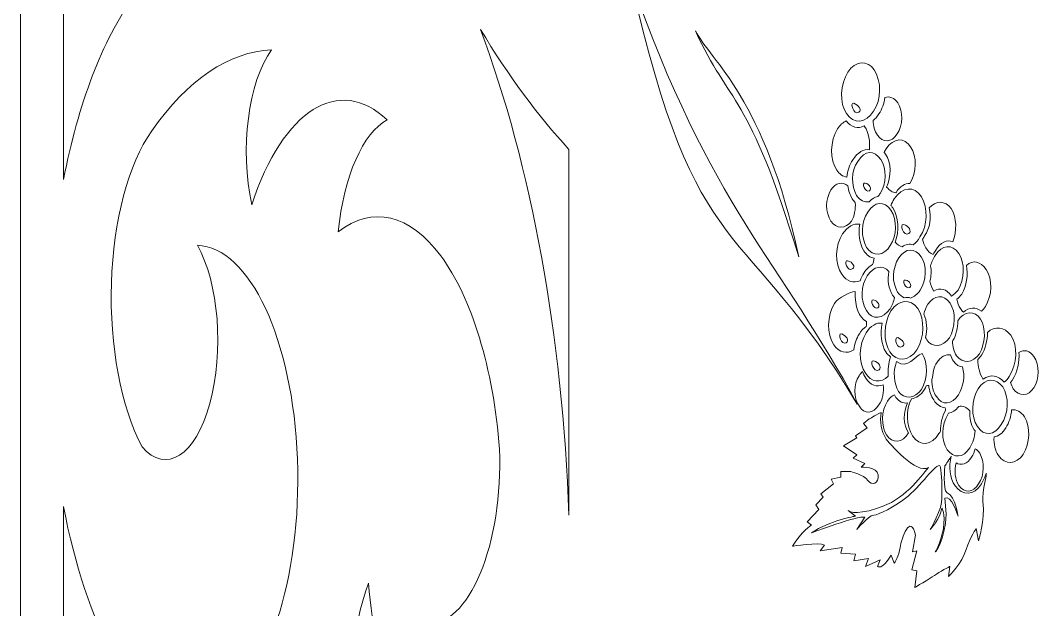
# Model space of a CAD drawing. Header units: millimetres. Extents: x -98 to 307, y -584 to 79.
# Drawn here: x -96.4 to -54.52, y -160.51 to -136.31 of the extents above; entities that cross this region are included whole.
import ezdxf

# ---------------------------------------------------------------- set-up
doc = ezdxf.new("R2010")
doc.units = ezdxf.units.MM
doc.header["$MEASUREMENT"] = 0
doc.layers.add('layer 1', color=7, linetype='Continuous')

msp = doc.modelspace()

# ---------------------------------------------------------------- linework, layer by layer
at = {"layer": 'layer 1', "lineweight": 9}
msp.add_open_spline([(-96.3996, -241.3392), (-96.3996, -241.3392), (-96.3996, 73.7073), (-96.3996, 73.7073)], degree=3, dxfattribs=at)
for points, knots in [([(-94.6285, -142.8492), (-94.6285, -142.8492), (-94.6285, -114.918), (-94.6285, -114.918), (-94.6285, -114.918), (-94.3393, -117.8948), (-93.595, -120.5386), (-92.5294, -122.3746), (-92.5294, -122.3746), (-90.8986, -125.5943), (-89.2106, -128.6594), (-87.4696, -131.5624), (-87.4696, -131.5624), (-88.9853, -132.2345), (-90.4366, -133.5165), (-91.7561, -135.3486), (-91.7561, -135.3486), (-93.0261, -137.1205), (-94.0285, -139.7378), (-94.6285, -142.8492)], [0, 0, 0, 0, 0.1666667, 0.1666667, 0.1666667, 0.1666667, 0.3333333, 0.3333333, 0.3333333, 0.3333333, 0.5, 0.5, 0.5, 0.5, 0.6666667, 0.6666667, 0.6666667, 0.6666667, 1, 1, 1, 1]), ([(-73.8589, -156.6381), (-74.1237, -149.2771), (-75.3966, -142.2936), (-77.4969, -136.6791), (-77.4969, -136.6791), (-76.3529, -138.5733), (-75.135, -140.2233), (-73.8589, -141.6084), (-73.8589, -141.6084), (-73.8589, -141.6084), (-73.8589, -156.6381), (-73.8589, -156.6381)], [0, 0, 0, 0, 0.25, 0.25, 0.25, 0.25, 0.5, 0.5, 0.5, 0.5, 1, 1, 1, 1]), ([(-78.8635, -166.4963), (-80.4956, -165.9771), (-81.7994, -163.1305), (-82.1004, -159.4287), (-82.1004, -159.4287), (-82.7756, -161.2847), (-83.0101, -163.7786), (-82.7281, -166.1043), (-82.7281, -166.1043), (-82.446, -168.4301), (-81.6833, -170.2928), (-80.6863, -171.0902), (-80.6863, -171.0902), (-80.8686, -172.701), (-81.3507, -174.0483), (-82.0054, -174.7768), (-82.0054, -174.7768), (-82.66, -175.5053), (-83.4215, -175.5417), (-84.089, -174.8764), (-84.089, -174.8764), (-85.0144, -170.4755), (-86.532, -166.8667), (-88.4197, -164.5779), (-88.4197, -164.5779), (-86.3036, -163.6608), (-84.8336, -159.2367), (-85.0157, -154.3333), (-85.0157, -154.3333), (-85.1979, -149.43), (-86.9733, -145.6352), (-89.1267, -145.5461), (-89.1267, -145.5461), (-88.2473, -147.0887), (-88.0259, -149.9068), (-88.6156, -152.0519), (-88.6156, -152.0519), (-89.2053, -154.1971), (-90.4125, -154.9652), (-91.4025, -153.8252), (-91.4025, -153.8252), (-92.2702, -152.1777), (-92.7379, -149.6768), (-92.659, -147.1054), (-92.659, -147.1054), (-92.5802, -144.534), (-91.9645, -142.2063), (-91.0049, -140.8512), (-91.0049, -140.8512), (-89.5244, -138.7436), (-87.8216, -137.5921), (-86.0776, -137.5194), (-86.0776, -137.5194), (-87.0338, -138.8291), (-87.3896, -141.5971), (-86.8951, -143.8802), (-86.8951, -143.8802), (-85.5995, -139.9687), (-83.3141, -138.5389), (-81.3271, -140.3968), (-81.3271, -140.3968), (-82.3271, -140.9219), (-83.1079, -142.706), (-83.3377, -144.9907), (-83.3377, -144.9907), (-81.9376, -143.9021), (-80.3992, -144.2637), (-79.1254, -145.9808), (-79.1254, -145.9808), (-77.8516, -147.698), (-76.9692, -150.5996), (-76.7091, -153.9261), (-76.7091, -153.9261), (-76.647, -155.8055), (-76.9358, -157.657), (-77.5042, -159.023), (-77.5042, -159.023), (-78.0726, -160.389), (-78.8674, -161.1415), (-79.692, -161.0947), (-79.692, -161.0947), (-79.6351, -163.0335), (-79.3487, -164.9005), (-78.8634, -166.4962)], [0, 0, 0, 0, 0.0454545, 0.0454545, 0.0454545, 0.0454545, 0.0909091, 0.0909091, 0.0909091, 0.0909091, 0.1363636, 0.1363636, 0.1363636, 0.1363636, 0.1818182, 0.1818182, 0.1818182, 0.1818182, 0.2272727, 0.2272727, 0.2272727, 0.2272727, 0.2727273, 0.2727273, 0.2727273, 0.2727273, 0.3181818, 0.3181818, 0.3181818, 0.3181818, 0.3636364, 0.3636364, 0.3636364, 0.3636364, 0.4090909, 0.4090909, 0.4090909, 0.4090909, 0.4545455, 0.4545455, 0.4545455, 0.4545455, 0.5, 0.5, 0.5, 0.5, 0.5454545, 0.5454545, 0.5454545, 0.5454545, 0.5909091, 0.5909091, 0.5909091, 0.5909091, 0.6363636, 0.6363636, 0.6363636, 0.6363636, 0.6818182, 0.6818182, 0.6818182, 0.6818182, 0.7272727, 0.7272727, 0.7272727, 0.7272727, 0.7727273, 0.7727273, 0.7727273, 0.7727273, 0.8181818, 0.8181818, 0.8181818, 0.8181818, 0.8636364, 0.8636364, 0.8636364, 0.8636364, 0.9090909, 0.9090909, 0.9090909, 0.9090909, 1, 1, 1, 1]), ([(-91.8003, -167.7079), (-91.8055, -169.231), (-92.1989, -170.6075), (-92.8071, -171.2312), (-92.8071, -171.2312), (-93.4154, -171.855), (-94.1269, -171.6114), (-94.6285, -170.6079), (-94.6285, -170.6079), (-94.6285, -170.6079), (-94.6285, -156.2822), (-94.6285, -156.2822), (-94.6285, -156.2822), (-94.1658, -158.6814), (-93.4617, -160.7973), (-92.5736, -162.4577), (-92.5736, -162.4577), (-91.9742, -163.8402), (-91.6887, -165.7787), (-91.8003, -167.7078)], [0, 0, 0, 0, 0.1666667, 0.1666667, 0.1666667, 0.1666667, 0.3333333, 0.3333333, 0.3333333, 0.3333333, 0.5, 0.5, 0.5, 0.5, 0.6666667, 0.6666667, 0.6666667, 0.6666667, 1, 1, 1, 1])]:
    msp.add_open_spline(points, degree=3, knots=knots, dxfattribs=at)
at = {"layer": 'layer 1', "color": 250, "lineweight": 9}
for points, knots in [([(-71.3137, -134.6273), (-68.0858, -143.9272), (-65.118, -146.2577), (-62.0205, -152.0727), (-62.0205, -152.0727), (-66.6541, -144.253), (-68.6423, -146.6353), (-71.3137, -134.6273)], [0, 0, 0, 0, 0.3333333, 0.3333333, 0.3333333, 0.3333333, 1, 1, 1, 1]), ([(-64.4194, -146.0198), (-66.4952, -139.1922), (-67.2473, -139.8355), (-68.6614, -136.7432), (-68.6614, -136.7432), (-68.0374, -137.9655), (-65.7997, -139.5053), (-64.4194, -146.0198)], [0, 0, 0, 0, 0.3333333, 0.3333333, 0.3333333, 0.3333333, 1, 1, 1, 1]), ([(-61.3174, -138.3395), (-61.5885, -137.9265), (-62.1005, -137.9724), (-62.4015, -138.4311), (-62.4015, -138.4311), (-62.7028, -138.9357), (-62.7629, -139.7158), (-62.4619, -140.1285), (-62.4619, -140.1285), (-62.1606, -140.5875), (-61.6486, -140.5415), (-61.3473, -140.0369), (-61.3473, -140.0369), (-61.0161, -139.5783), (-61.0161, -138.7982), (-61.3174, -138.3395)], [0, 0, 0, 0, 0.2, 0.2, 0.2, 0.2, 0.4, 0.4, 0.4, 0.4, 0.6, 0.6, 0.6, 0.6, 1, 1, 1, 1]), ([(-60.3432, -139.6899), (-60.4921, -139.4914), (-60.6984, -139.4159), (-60.8842, -139.4735), (-60.8842, -139.4735), (-60.9115, -139.7231), (-60.9915, -139.9625), (-61.1261, -140.1489), (-61.1261, -140.1489), (-61.1963, -140.2664), (-61.2779, -140.3591), (-61.3655, -140.4262), (-61.3655, -140.4262), (-61.3555, -140.64), (-61.2957, -140.8539), (-61.1864, -141.0206), (-61.1864, -141.0206), (-60.9757, -141.3417), (-60.614, -141.3417), (-60.3731, -140.9746), (-60.3731, -140.9746), (-60.1322, -140.6076), (-60.1322, -140.057), (-60.3432, -139.6899)], [0, 0, 0, 0, 0.1428571, 0.1428571, 0.1428571, 0.1428571, 0.2857143, 0.2857143, 0.2857143, 0.2857143, 0.4285714, 0.4285714, 0.4285714, 0.4285714, 0.5714286, 0.5714286, 0.5714286, 0.5714286, 0.7142857, 0.7142857, 0.7142857, 0.7142857, 1, 1, 1, 1]), ([(-61.9498, -140.0829), (-61.7992, -139.9909), (-61.9498, -139.8074), (-62.1606, -139.7158), (-62.1606, -139.7158), (-62.3414, -139.6698), (-62.1606, -140.2204), (-61.9498, -140.0829)], [0, 0, 0, 0, 0.3333333, 0.3333333, 0.3333333, 0.3333333, 1, 1, 1, 1]), ([(-61.7134, -140.6674), (-61.7184, -140.6601), (-61.7233, -140.6528), (-61.7283, -140.6455), (-61.7283, -140.6455), (-61.9815, -140.7754), (-62.2652, -140.709), (-62.4671, -140.4343), (-62.4671, -140.4343), (-62.5958, -140.4996), (-62.7198, -140.6098), (-62.8276, -140.7594), (-62.8276, -140.7594), (-63.1289, -141.264), (-63.1591, -142.0437), (-62.8578, -142.4568), (-62.8578, -142.4568), (-62.7491, -142.6228), (-62.6011, -142.7217), (-62.444, -142.7483), (-62.444, -142.7483), (-62.4197, -142.4918), (-62.3385, -142.2422), (-62.1952, -142.0437), (-62.1952, -142.0437), (-61.9985, -141.7172), (-61.7491, -141.5843), (-61.5158, -141.6263), (-61.5158, -141.6263), (-61.4777, -141.2793), (-61.5419, -140.929), (-61.7134, -140.6674)], [0, 0, 0, 0, 0.1111111, 0.1111111, 0.1111111, 0.1111111, 0.2222222, 0.2222222, 0.2222222, 0.2222222, 0.3333333, 0.3333333, 0.3333333, 0.3333333, 0.4444444, 0.4444444, 0.4444444, 0.4444444, 0.5555556, 0.5555556, 0.5555556, 0.5555556, 0.6666667, 0.6666667, 0.6666667, 0.6666667, 0.7777778, 0.7777778, 0.7777778, 0.7777778, 1, 1, 1, 1]), ([(-59.8207, -141.5085), (-60.066, -141.0929), (-60.5296, -141.1345), (-60.8297, -141.5916), (-60.8297, -141.5916), (-60.8582, -141.6347), (-60.884, -141.681), (-60.9068, -141.7299), (-60.9068, -141.7299), (-60.8898, -141.7518), (-60.8731, -141.7748), (-60.857, -141.7993), (-60.857, -141.7993), (-60.6126, -142.1342), (-60.609, -142.7359), (-60.8072, -143.1562), (-60.8072, -143.1562), (-60.6961, -143.296), (-60.5639, -143.3752), (-60.4288, -143.3908), (-60.4288, -143.3908), (-60.4288, -143.3908), (-60.4206, -143.3781), (-60.4206, -143.3781), (-60.4206, -143.3781), (-60.2556, -143.1263), (-60.0489, -143.0008), (-59.8514, -143.0077), (-59.8514, -143.0077), (-59.5739, -142.5524), (-59.5554, -141.9124), (-59.8207, -141.5085)], [0, 0, 0, 0, 0.1111111, 0.1111111, 0.1111111, 0.1111111, 0.2222222, 0.2222222, 0.2222222, 0.2222222, 0.3333333, 0.3333333, 0.3333333, 0.3333333, 0.4444444, 0.4444444, 0.4444444, 0.4444444, 0.5555556, 0.5555556, 0.5555556, 0.5555556, 0.6666667, 0.6666667, 0.6666667, 0.6666667, 0.7777778, 0.7777778, 0.7777778, 0.7777778, 1, 1, 1, 1]), ([(-61.0484, -142.024), (-61.303, -141.6362), (-61.7104, -141.6362), (-61.9906, -142.1017), (-61.9906, -142.1017), (-62.2708, -142.4896), (-62.2708, -143.1106), (-62.0416, -143.4985), (-62.0416, -143.4985), (-61.9024, -143.7105), (-61.7098, -143.7951), (-61.5182, -143.7583), (-61.5182, -143.7583), (-61.4126, -143.6324), (-61.2907, -143.5605), (-61.1682, -143.5441), (-61.1682, -143.5441), (-61.1351, -143.5072), (-61.1037, -143.4664), (-61.0738, -143.4208), (-61.0738, -143.4208), (-60.8189, -143.0329), (-60.7937, -142.3732), (-61.0484, -142.024)], [0, 0, 0, 0, 0.1428571, 0.1428571, 0.1428571, 0.1428571, 0.2857143, 0.2857143, 0.2857143, 0.2857143, 0.4285714, 0.4285714, 0.4285714, 0.4285714, 0.5714286, 0.5714286, 0.5714286, 0.5714286, 0.7142857, 0.7142857, 0.7142857, 0.7142857, 1, 1, 1, 1]), ([(-62.4001, -143.1059), (-62.6254, -142.9223), (-62.8992, -142.9789), (-63.0944, -143.2759), (-63.0944, -143.2759), (-63.3352, -143.643), (-63.3352, -144.1932), (-63.0944, -144.5603), (-63.0944, -144.5603), (-62.8834, -144.8817), (-62.4918, -144.8817), (-62.2509, -144.5603), (-62.2509, -144.5603), (-62.1295, -144.3486), (-62.078, -144.0608), (-62.0967, -143.7933), (-62.0967, -143.7933), (-62.1409, -143.7513), (-62.1825, -143.701), (-62.2209, -143.643), (-62.2209, -143.643), (-62.3121, -143.4883), (-62.3727, -143.3022), (-62.4001, -143.1059)], [0, 0, 0, 0, 0.1428571, 0.1428571, 0.1428571, 0.1428571, 0.2857143, 0.2857143, 0.2857143, 0.2857143, 0.4285714, 0.4285714, 0.4285714, 0.4285714, 0.5714286, 0.5714286, 0.5714286, 0.5714286, 0.7142857, 0.7142857, 0.7142857, 0.7142857, 1, 1, 1, 1]), ([(-61.5067, -143.3044), (-61.4048, -143.227), (-61.5067, -143.0329), (-61.6849, -142.9942), (-61.6849, -142.9942), (-61.8634, -142.9552), (-61.6849, -143.4208), (-61.5067, -143.3044)], [0, 0, 0, 0, 0.3333333, 0.3333333, 0.3333333, 0.3333333, 1, 1, 1, 1]), ([(-59.3807, -143.551), (-59.682, -143.0924), (-60.1639, -143.138), (-60.495, -143.643), (-60.495, -143.643), (-60.5481, -143.7232), (-60.5932, -143.8134), (-60.6305, -143.9097), (-60.6305, -143.9097), (-60.6044, -143.94), (-60.5795, -143.9732), (-60.5554, -144.0097), (-60.5554, -144.0097), (-60.3034, -144.3939), (-60.2834, -144.9704), (-60.4599, -145.417), (-60.4599, -145.417), (-60.371, -145.5137), (-60.2702, -145.5775), (-60.1653, -145.6078), (-60.1653, -145.6078), (-60.0194, -145.5104), (-59.8637, -145.4838), (-59.716, -145.5254), (-59.716, -145.5254), (-59.615, -145.4549), (-59.5206, -145.348), (-59.4411, -145.2028), (-59.4411, -145.2028), (-59.1096, -144.7438), (-59.1096, -144.0097), (-59.3807, -143.551)], [0, 0, 0, 0, 0.1111111, 0.1111111, 0.1111111, 0.1111111, 0.2222222, 0.2222222, 0.2222222, 0.2222222, 0.3333333, 0.3333333, 0.3333333, 0.3333333, 0.4444444, 0.4444444, 0.4444444, 0.4444444, 0.5555556, 0.5555556, 0.5555556, 0.5555556, 0.6666667, 0.6666667, 0.6666667, 0.6666667, 0.7777778, 0.7777778, 0.7777778, 0.7777778, 1, 1, 1, 1]), ([(-60.6293, -144.1089), (-60.8927, -143.7076), (-61.3142, -143.7477), (-61.5776, -144.1892), (-61.5776, -144.1892), (-61.8675, -144.5906), (-61.8675, -145.2327), (-61.6304, -145.6341), (-61.6304, -145.6341), (-61.3669, -146.0355), (-60.9191, -145.9953), (-60.6554, -145.5538), (-60.6554, -145.5538), (-60.3922, -145.1525), (-60.3658, -144.5103), (-60.6293, -144.1089)], [0, 0, 0, 0, 0.2, 0.2, 0.2, 0.2, 0.4, 0.4, 0.4, 0.4, 0.6, 0.6, 0.6, 0.6, 1, 1, 1, 1]), ([(-58.1586, -144.0381), (-58.4054, -143.6999), (-58.7858, -143.7017), (-59.0581, -144.0126), (-59.0581, -144.0126), (-58.9678, -144.3946), (-59.0238, -144.8474), (-59.2492, -145.1594), (-59.2492, -145.1594), (-59.2762, -145.2087), (-59.3048, -145.2528), (-59.335, -145.2922), (-59.335, -145.2922), (-59.3055, -145.4258), (-59.2582, -145.5502), (-59.1946, -145.6578), (-59.1946, -145.6578), (-59.1132, -145.7961), (-59.0074, -145.8833), (-58.8913, -145.922), (-58.8913, -145.922), (-58.8611, -145.8574), (-58.8259, -145.7965), (-58.7858, -145.741), (-58.7858, -145.741), (-58.5971, -145.425), (-58.3304, -145.3075), (-58.0936, -145.4028), (-58.0936, -145.4028), (-57.9112, -144.9839), (-57.921, -144.4005), (-58.1586, -144.0381)], [0, 0, 0, 0, 0.1111111, 0.1111111, 0.1111111, 0.1111111, 0.2222222, 0.2222222, 0.2222222, 0.2222222, 0.3333333, 0.3333333, 0.3333333, 0.3333333, 0.4444444, 0.4444444, 0.4444444, 0.4444444, 0.5555556, 0.5555556, 0.5555556, 0.5555556, 0.6666667, 0.6666667, 0.6666667, 0.6666667, 0.7777778, 0.7777778, 0.7777778, 0.7777778, 1, 1, 1, 1]), ([(-61.9147, -144.6803), (-62.1535, -144.6405), (-62.4194, -144.7781), (-62.6196, -145.0828), (-62.6196, -145.0828), (-62.9205, -145.5414), (-62.9507, -146.3215), (-62.6495, -146.7342), (-62.6495, -146.7342), (-62.447, -147.0429), (-62.1626, -147.1232), (-61.8974, -147.0028), (-61.8974, -147.0028), (-61.8588, -146.8896), (-61.8083, -146.7831), (-61.7459, -146.6882), (-61.7459, -146.6882), (-61.6371, -146.5226), (-61.512, -146.4062), (-61.3824, -146.3409), (-61.3824, -146.3409), (-61.3558, -146.2562), (-61.3353, -146.1686), (-61.3206, -146.0803), (-61.3206, -146.0803), (-61.4777, -146.0526), (-61.6281, -145.9504), (-61.7459, -145.7709), (-61.7459, -145.7709), (-61.9221, -145.4732), (-61.9836, -145.0594), (-61.9147, -144.6803)], [0, 0, 0, 0, 0.1111111, 0.1111111, 0.1111111, 0.1111111, 0.2222222, 0.2222222, 0.2222222, 0.2222222, 0.3333333, 0.3333333, 0.3333333, 0.3333333, 0.4444444, 0.4444444, 0.4444444, 0.4444444, 0.5555556, 0.5555556, 0.5555556, 0.5555556, 0.6666667, 0.6666667, 0.6666667, 0.6666667, 0.7777778, 0.7777778, 0.7777778, 0.7777778, 1, 1, 1, 1]), ([(-59.8928, -145.0649), (-59.7723, -144.9733), (-59.8928, -144.7438), (-60.1035, -144.6982), (-60.1035, -144.6982), (-60.3145, -144.6522), (-60.1035, -145.2028), (-59.8928, -145.0649)], [0, 0, 0, 0, 0.3333333, 0.3333333, 0.3333333, 0.3333333, 1, 1, 1, 1]), ([(-59.3831, -146.0249), (-59.6319, -145.6458), (-60.0305, -145.6458), (-60.3045, -146.0628), (-60.3045, -146.0628), (-60.5783, -146.4802), (-60.6032, -147.0874), (-60.3543, -147.4665), (-60.3543, -147.4665), (-60.2752, -147.5869), (-60.1815, -147.665), (-60.0812, -147.7026), (-60.0812, -147.7026), (-59.9947, -147.68), (-59.9068, -147.6832), (-59.8227, -147.7128), (-59.8227, -147.7128), (-59.6843, -147.6738), (-59.5475, -147.5658), (-59.4329, -147.391), (-59.4329, -147.391), (-59.1589, -147.0115), (-59.1589, -146.3664), (-59.3831, -146.0249)], [0, 0, 0, 0, 0.1428571, 0.1428571, 0.1428571, 0.1428571, 0.2857143, 0.2857143, 0.2857143, 0.2857143, 0.4285714, 0.4285714, 0.4285714, 0.4285714, 0.5714286, 0.5714286, 0.5714286, 0.5714286, 0.7142857, 0.7142857, 0.7142857, 0.7142857, 1, 1, 1, 1]), ([(-57.8474, -145.8837), (-58.1144, -145.4768), (-58.5414, -145.5177), (-58.8084, -145.965), (-58.8084, -145.965), (-58.8969, -146.088), (-58.9614, -146.2365), (-59.0006, -146.3945), (-59.0006, -146.3945), (-58.9687, -146.5937), (-58.976, -146.813), (-59.0255, -147.0159), (-59.0255, -147.0159), (-58.9983, -147.1721), (-58.9441, -147.3158), (-58.862, -147.4282), (-58.862, -147.4282), (-58.6199, -147.276), (-58.3371, -147.3333), (-58.141, -147.6322), (-58.141, -147.6322), (-58.141, -147.6322), (-58.1387, -147.6354), (-58.1387, -147.6354), (-58.1387, -147.6354), (-58.0438, -147.5807), (-57.9532, -147.4979), (-57.874, -147.3884), (-57.874, -147.3884), (-57.607, -146.9411), (-57.5804, -146.2496), (-57.8474, -145.8837)], [0, 0, 0, 0, 0.1111111, 0.1111111, 0.1111111, 0.1111111, 0.2222222, 0.2222222, 0.2222222, 0.2222222, 0.3333333, 0.3333333, 0.3333333, 0.3333333, 0.4444444, 0.4444444, 0.4444444, 0.4444444, 0.5555556, 0.5555556, 0.5555556, 0.5555556, 0.6666667, 0.6666667, 0.6666667, 0.6666667, 0.7777778, 0.7777778, 0.7777778, 0.7777778, 1, 1, 1, 1]), ([(-62.1978, -146.5047), (-62.0774, -146.4591), (-62.1978, -146.2296), (-62.4086, -146.1836), (-62.4086, -146.1836), (-62.5894, -146.138), (-62.4086, -146.6882), (-62.1978, -146.5047)], [0, 0, 0, 0, 0.3333333, 0.3333333, 0.3333333, 0.3333333, 1, 1, 1, 1]), ([(-56.7211, -146.5383), (-56.9417, -146.2026), (-57.267, -146.1336), (-57.5308, -146.3733), (-57.5308, -146.3733), (-57.4503, -146.7506), (-57.5206, -147.218), (-57.7208, -147.5537), (-57.7208, -147.5537), (-57.7823, -147.6387), (-57.8503, -147.7081), (-57.9221, -147.7617), (-57.9221, -147.7617), (-57.8922, -147.9014), (-57.8433, -148.0328), (-57.7765, -148.1459), (-57.7765, -148.1459), (-57.7384, -148.2036), (-57.6968, -148.2521), (-57.6522, -148.2911), (-57.6522, -148.2911), (-57.4256, -148.0766), (-57.1378, -148.0729), (-56.9136, -148.2539), (-56.9136, -148.2539), (-56.8541, -148.201), (-56.7984, -148.1364), (-56.7489, -148.0613), (-56.7489, -148.0613), (-56.4714, -147.638), (-56.4435, -146.9192), (-56.7211, -146.5383)], [0, 0, 0, 0, 0.1111111, 0.1111111, 0.1111111, 0.1111111, 0.2222222, 0.2222222, 0.2222222, 0.2222222, 0.3333333, 0.3333333, 0.3333333, 0.3333333, 0.4444444, 0.4444444, 0.4444444, 0.4444444, 0.5555556, 0.5555556, 0.5555556, 0.5555556, 0.6666667, 0.6666667, 0.6666667, 0.6666667, 0.7777778, 0.7777778, 0.7777778, 0.7777778, 1, 1, 1, 1]), ([(-60.7128, -146.6269), (-60.9736, -146.3339), (-61.3441, -146.4014), (-61.6061, -146.8002), (-61.6061, -146.8002), (-61.8666, -147.1976), (-61.8927, -147.8332), (-61.6322, -148.2306), (-61.6322, -148.2306), (-61.3974, -148.6275), (-60.954, -148.5878), (-60.6671, -148.151), (-60.6671, -148.151), (-60.5806, -148.0189), (-60.5199, -147.8606), (-60.4871, -147.6935), (-60.4871, -147.6935), (-60.5135, -147.6643), (-60.539, -147.6314), (-60.563, -147.5949), (-60.563, -147.5949), (-60.7342, -147.3337), (-60.7816, -146.9699), (-60.7128, -146.6269)], [0, 0, 0, 0, 0.1428571, 0.1428571, 0.1428571, 0.1428571, 0.2857143, 0.2857143, 0.2857143, 0.2857143, 0.4285714, 0.4285714, 0.4285714, 0.4285714, 0.5714286, 0.5714286, 0.5714286, 0.5714286, 0.7142857, 0.7142857, 0.7142857, 0.7142857, 1, 1, 1, 1]), ([(-59.8562, -147.2771), (-59.7565, -147.2012), (-59.8562, -147.0115), (-60.0305, -146.9736), (-60.0305, -146.9736), (-60.2049, -146.9356), (-60.0305, -147.391), (-59.8562, -147.2771)], [0, 0, 0, 0, 0.3333333, 0.3333333, 0.3333333, 0.3333333, 1, 1, 1, 1]), ([(-62.102, -147.4453), (-62.3027, -147.4614), (-62.7901, -147.6829), (-62.9513, -147.9449), (-62.9513, -147.9449), (-63.2579, -148.4418), (-63.2828, -149.1832), (-62.9815, -149.6423), (-62.9815, -149.6423), (-62.7564, -149.9509), (-62.4303, -150.0287), (-62.1539, -149.8375), (-62.1539, -149.8375), (-62.1233, -149.5974), (-62.0469, -149.3653), (-61.9273, -149.1832), (-61.9273, -149.1832), (-61.8464, -149.0479), (-61.7502, -148.9453), (-61.6477, -148.8768), (-61.6477, -148.8768), (-61.6377, -148.8089), (-61.6318, -148.7407), (-61.6298, -148.6724), (-61.6298, -148.6724), (-61.9379, -148.521), (-62.116, -148.0828), (-62.102, -147.4453)], [0, 0, 0, 0, 0.125, 0.125, 0.125, 0.125, 0.25, 0.25, 0.25, 0.25, 0.375, 0.375, 0.375, 0.375, 0.5, 0.5, 0.5, 0.5, 0.625, 0.625, 0.625, 0.625, 0.75, 0.75, 0.75, 0.75, 1, 1, 1, 1]), ([(-61.1627, -148.1112), (-61.0583, -148.0317), (-61.1627, -147.8332), (-61.3453, -147.7934), (-61.3453, -147.7934), (-61.5278, -147.7537), (-61.3453, -148.2306), (-61.1627, -148.1112)], [0, 0, 0, 0, 0.3333333, 0.3333333, 0.3333333, 0.3333333, 1, 1, 1, 1]), ([(-59.5314, -148.139), (-59.8327, -147.7259), (-60.3145, -147.7719), (-60.6155, -148.2306), (-60.6155, -148.2306), (-60.9469, -148.7352), (-60.9469, -149.5153), (-60.6759, -149.9283), (-60.6759, -149.9283), (-60.4048, -150.341), (-59.8928, -150.341), (-59.5616, -149.8364), (-59.5616, -149.8364), (-59.2603, -149.3318), (-59.2301, -148.5976), (-59.5314, -148.139)], [0, 0, 0, 0, 0.2, 0.2, 0.2, 0.2, 0.4, 0.4, 0.4, 0.4, 0.6, 0.6, 0.6, 0.6, 1, 1, 1, 1]), ([(-58.2034, -147.9288), (-58.4558, -147.545), (-58.8591, -147.5833), (-59.1111, -147.9671), (-59.1111, -147.9671), (-59.1873, -148.0937), (-59.2442, -148.2317), (-59.282, -148.3729), (-59.282, -148.3729), (-59.1454, -148.6491), (-59.1276, -149.0107), (-59.214, -149.3358), (-59.214, -149.3358), (-59.1982, -149.3675), (-59.1806, -149.3978), (-59.1615, -149.4266), (-59.1615, -149.4266), (-58.9347, -149.7725), (-58.5062, -149.7342), (-58.2287, -149.35), (-58.2287, -149.35), (-57.9766, -148.9275), (-57.9514, -148.2747), (-58.2034, -147.9288)], [0, 0, 0, 0, 0.1428571, 0.1428571, 0.1428571, 0.1428571, 0.2857143, 0.2857143, 0.2857143, 0.2857143, 0.4285714, 0.4285714, 0.4285714, 0.4285714, 0.5714286, 0.5714286, 0.5714286, 0.5714286, 0.7142857, 0.7142857, 0.7142857, 0.7142857, 1, 1, 1, 1]), ([(-56.945, -148.5768), (-57.1982, -148.2298), (-57.6287, -148.2295), (-57.882, -148.6538), (-57.882, -148.6538), (-57.8767, -148.9344), (-57.9471, -149.2336), (-58.0847, -149.4642), (-58.0847, -149.4642), (-58.0921, -149.4741), (-58.0994, -149.4839), (-58.1067, -149.4934), (-58.1067, -149.4934), (-58.0982, -149.7098), (-58.0411, -149.9166), (-57.9327, -150.0816), (-57.9327, -150.0816), (-57.6794, -150.4286), (-57.2744, -150.3903), (-56.9957, -150.0042), (-56.9957, -150.0042), (-56.7425, -149.5799), (-56.717, -148.9625), (-56.945, -148.5768)], [0, 0, 0, 0, 0.1428571, 0.1428571, 0.1428571, 0.1428571, 0.2857143, 0.2857143, 0.2857143, 0.2857143, 0.4285714, 0.4285714, 0.4285714, 0.4285714, 0.5714286, 0.5714286, 0.5714286, 0.5714286, 0.7142857, 0.7142857, 0.7142857, 0.7142857, 1, 1, 1, 1]), ([(-60.9877, -148.7439), (-61.2201, -148.7118), (-61.4722, -148.8494), (-61.6506, -149.1482), (-61.6506, -149.1482), (-61.9516, -149.6072), (-61.9818, -150.387), (-61.6805, -150.8), (-61.6805, -150.8), (-61.4493, -151.1915), (-61.0425, -151.2152), (-60.7412, -150.9288), (-60.7412, -150.9288), (-60.7629, -150.6632), (-60.7283, -150.3815), (-60.6416, -150.1308), (-60.6416, -150.1308), (-60.7146, -150.0816), (-60.7811, -150.0137), (-60.8374, -149.9283), (-60.8374, -149.9283), (-61.0269, -149.6397), (-61.0838, -149.1719), (-60.9877, -148.7439)], [0, 0, 0, 0, 0.1428571, 0.1428571, 0.1428571, 0.1428571, 0.2857143, 0.2857143, 0.2857143, 0.2857143, 0.4285714, 0.4285714, 0.4285714, 0.4285714, 0.5714286, 0.5714286, 0.5714286, 0.5714286, 0.7142857, 0.7142857, 0.7142857, 0.7142857, 1, 1, 1, 1]), ([(-55.7065, -149.2402), (-55.9605, -148.8917), (-56.3641, -148.8373), (-56.6651, -149.1314), (-56.6651, -149.1314), (-56.6657, -149.4569), (-56.7492, -149.7944), (-56.9113, -150.0659), (-56.9113, -150.0659), (-56.9588, -150.1319), (-57.0095, -150.1888), (-57.0622, -150.2377), (-57.0622, -150.2377), (-57.0631, -150.5278), (-56.9948, -150.8099), (-56.8509, -151.0292), (-56.8509, -151.0292), (-56.8462, -151.0372), (-56.8413, -151.0452), (-56.8365, -151.0529), (-56.8365, -151.0529), (-56.5485, -150.8277), (-56.214, -150.8814), (-55.9772, -151.174), (-55.9772, -151.174), (-55.9008, -151.112), (-55.8293, -151.0328), (-55.7668, -150.9376), (-55.7668, -150.9376), (-55.4354, -150.4329), (-55.4052, -149.6528), (-55.7065, -149.2402)], [0, 0, 0, 0, 0.1111111, 0.1111111, 0.1111111, 0.1111111, 0.2222222, 0.2222222, 0.2222222, 0.2222222, 0.3333333, 0.3333333, 0.3333333, 0.3333333, 0.4444444, 0.4444444, 0.4444444, 0.4444444, 0.5555556, 0.5555556, 0.5555556, 0.5555556, 0.6666667, 0.6666667, 0.6666667, 0.6666667, 0.7777778, 0.7777778, 0.7777778, 0.7777778, 1, 1, 1, 1]), ([(-62.4695, -149.5503), (-62.3188, -149.4587), (-62.4695, -149.2752), (-62.6503, -149.1832), (-62.6503, -149.1832), (-62.861, -149.1376), (-62.6503, -149.6882), (-62.4695, -149.5503)], [0, 0, 0, 0, 0.3333333, 0.3333333, 0.3333333, 0.3333333, 1, 1, 1, 1]), ([(-60.1639, -149.6988), (-60.0132, -149.6072), (-60.1639, -149.4237), (-60.3447, -149.3318), (-60.3447, -149.3318), (-60.5554, -149.3318), (-60.3447, -149.8824), (-60.1639, -149.6988)], [0, 0, 0, 0, 0.3333333, 0.3333333, 0.3333333, 0.3333333, 1, 1, 1, 1]), ([(-54.7624, -150.1111), (-54.9204, -149.8703), (-55.1631, -149.8101), (-55.3762, -149.9495), (-55.3762, -149.9495), (-55.3371, -150.3264), (-55.4263, -150.7555), (-55.6358, -151.0744), (-55.6358, -151.0744), (-55.6604, -151.112), (-55.6862, -151.1466), (-55.7132, -151.1788), (-55.7132, -151.1788), (-55.6877, -151.2725), (-55.6517, -151.3616), (-55.6057, -151.4415), (-55.6057, -151.4415), (-55.3647, -151.7626), (-54.9732, -151.7626), (-54.7624, -151.3955), (-54.7624, -151.3955), (-54.5215, -151.0288), (-54.5215, -150.4782), (-54.7624, -150.1111)], [0, 0, 0, 0, 0.1428571, 0.1428571, 0.1428571, 0.1428571, 0.2857143, 0.2857143, 0.2857143, 0.2857143, 0.4285714, 0.4285714, 0.4285714, 0.4285714, 0.5714286, 0.5714286, 0.5714286, 0.5714286, 0.7142857, 0.7142857, 0.7142857, 0.7142857, 1, 1, 1, 1]), ([(-61.1085, -150.6621), (-61.0182, -150.5705), (-61.1085, -150.341), (-61.3494, -150.2954), (-61.3494, -150.2954), (-61.5302, -150.2494), (-61.3494, -150.8), (-61.1085, -150.6621)], [0, 0, 0, 0, 0.3333333, 0.3333333, 0.3333333, 0.3333333, 1, 1, 1, 1]), ([(-59.3482, -149.9984), (-59.6847, -150.0637), (-59.8933, -150.6679), (-60.403, -150.3246), (-60.403, -150.3246), (-60.5431, -150.7292), (-60.5229, -151.2295), (-60.3142, -151.5476), (-60.3142, -151.5476), (-60.0853, -151.8961), (-59.6533, -151.8574), (-59.3737, -151.4699), (-59.3737, -151.4699), (-59.1194, -151.0054), (-59.0941, -150.3859), (-59.3482, -149.9984)], [0, 0, 0, 0, 0.2, 0.2, 0.2, 0.2, 0.4, 0.4, 0.4, 0.4, 0.6, 0.6, 0.6, 0.6, 1, 1, 1, 1]), ([(-58.1835, -150.0429), (-58.3808, -150.0217), (-58.5892, -150.1272), (-58.7363, -150.3516), (-58.7363, -150.3516), (-58.8022, -150.4519), (-58.8524, -150.5654), (-58.8872, -150.6847), (-58.8872, -150.6847), (-58.8916, -150.8117), (-58.9116, -150.9405), (-58.9455, -151.066), (-58.9455, -151.066), (-58.952, -151.3298), (-58.8896, -151.586), (-58.7614, -151.7615), (-58.7614, -151.7615), (-58.5364, -152.1428), (-58.1112, -152.1044), (-57.8609, -151.6852), (-57.8609, -151.6852), (-57.6442, -151.3557), (-57.5827, -150.908), (-57.6879, -150.5464), (-57.6879, -150.5464), (-57.8251, -150.5337), (-57.9561, -150.457), (-58.061, -150.3133), (-58.061, -150.3133), (-58.114, -150.2323), (-58.1548, -150.1407), (-58.1835, -150.0429)], [0, 0, 0, 0, 0.1111111, 0.1111111, 0.1111111, 0.1111111, 0.2222222, 0.2222222, 0.2222222, 0.2222222, 0.3333333, 0.3333333, 0.3333333, 0.3333333, 0.4444444, 0.4444444, 0.4444444, 0.4444444, 0.5555556, 0.5555556, 0.5555556, 0.5555556, 0.6666667, 0.6666667, 0.6666667, 0.6666667, 0.7777778, 0.7777778, 0.7777778, 0.7777778, 1, 1, 1, 1]), ([(-61.7987, -150.7343), (-61.8494, -150.7803), (-61.8956, -150.838), (-61.9355, -150.9077), (-61.9355, -150.9077), (-62.1764, -151.2287), (-62.1764, -151.8249), (-61.9355, -152.1464), (-61.9355, -152.1464), (-61.7245, -152.5131), (-61.3631, -152.4675), (-61.1222, -152.1004), (-61.1222, -152.1004), (-60.9657, -151.8917), (-60.9109, -151.5673), (-60.9496, -151.2773), (-60.9496, -151.2773), (-61.2066, -151.3834), (-61.4871, -151.2995), (-61.6644, -150.9992), (-61.6644, -150.9992), (-61.7207, -150.9222), (-61.7653, -150.8325), (-61.7987, -150.7343)], [0, 0, 0, 0, 0.1428571, 0.1428571, 0.1428571, 0.1428571, 0.2857143, 0.2857143, 0.2857143, 0.2857143, 0.4285714, 0.4285714, 0.4285714, 0.4285714, 0.5714286, 0.5714286, 0.5714286, 0.5714286, 0.7142857, 0.7142857, 0.7142857, 0.7142857, 1, 1, 1, 1]), ([(-56.0396, -151.3634), (-56.3134, -150.9879), (-56.7515, -150.9879), (-57.0526, -151.4466), (-57.0526, -151.4466), (-57.3266, -151.9056), (-57.3538, -152.5729), (-57.0801, -152.99), (-57.0801, -152.99), (-56.8064, -153.407), (-56.3682, -153.3651), (-56.0945, -152.9064), (-56.0945, -152.9064), (-55.7932, -152.4478), (-55.766, -151.7804), (-56.0396, -151.3634)], [0, 0, 0, 0, 0.2, 0.2, 0.2, 0.2, 0.4, 0.4, 0.4, 0.4, 0.6, 0.6, 0.6, 0.6, 1, 1, 1, 1]), ([(-59.0798, -151.3086), (-59.112, -151.3079), (-59.1445, -151.3105), (-59.1774, -151.3163), (-59.1774, -151.3163), (-59.2023, -151.3751), (-59.2298, -151.4323), (-59.2603, -151.4882), (-59.2603, -151.4882), (-59.4124, -151.6987), (-59.6026, -151.822), (-59.7902, -151.8541), (-59.7902, -151.8541), (-60.0158, -152.3124), (-60.015, -152.9535), (-59.7421, -153.3691), (-59.7421, -153.3691), (-59.4411, -153.8278), (-58.959, -153.7821), (-58.658, -153.2775), (-58.658, -153.2775), (-58.6369, -153.248), (-58.617, -153.2177), (-58.5982, -153.1863), (-58.5982, -153.1863), (-58.5994, -152.8893), (-58.5279, -152.5835), (-58.3908, -152.3277), (-58.3908, -152.3277), (-58.3919, -152.2909), (-58.3945, -152.254), (-58.3984, -152.2179), (-58.3984, -152.2179), (-58.5765, -152.2114), (-58.7468, -152.1074), (-58.8688, -151.9008), (-58.8688, -151.9008), (-58.9827, -151.7447), (-59.0537, -151.5356), (-59.0798, -151.3086)], [0, 0, 0, 0, 0.0909091, 0.0909091, 0.0909091, 0.0909091, 0.1818182, 0.1818182, 0.1818182, 0.1818182, 0.2727273, 0.2727273, 0.2727273, 0.2727273, 0.3636364, 0.3636364, 0.3636364, 0.3636364, 0.4545455, 0.4545455, 0.4545455, 0.4545455, 0.5454545, 0.5454545, 0.5454545, 0.5454545, 0.6363636, 0.6363636, 0.6363636, 0.6363636, 0.7272727, 0.7272727, 0.7272727, 0.7272727, 0.8181818, 0.8181818, 0.8181818, 0.8181818, 1, 1, 1, 1]), ([(-60.4848, -151.6878), (-60.5882, -151.7348), (-60.6861, -151.822), (-60.7679, -151.9465), (-60.7679, -151.9465), (-61.0384, -152.358), (-61.0384, -152.9572), (-60.8171, -153.3315), (-60.8171, -153.3315), (-60.5713, -153.7059), (-60.1536, -153.6687), (-59.9077, -153.2567), (-59.9077, -153.2567), (-60.1305, -152.9178), (-60.1313, -152.3945), (-59.947, -152.0205), (-59.947, -152.0205), (-60.1272, -152.0515), (-60.3043, -151.9789), (-60.4238, -151.7965), (-60.4238, -151.7965), (-60.4464, -151.7626), (-60.4666, -151.7261), (-60.4848, -151.6878)], [0, 0, 0, 0, 0.1428571, 0.1428571, 0.1428571, 0.1428571, 0.2857143, 0.2857143, 0.2857143, 0.2857143, 0.4285714, 0.4285714, 0.4285714, 0.4285714, 0.5714286, 0.5714286, 0.5714286, 0.5714286, 0.7142857, 0.7142857, 0.7142857, 0.7142857, 1, 1, 1, 1]), ([(-61.0343, -152.4135), (-61.291, -152.5445), (-61.5191, -152.6809), (-61.5191, -152.6809), (-61.5191, -152.6809), (-61.5191, -152.6809), (-61.76, -152.8645), (-61.76, -152.8645), (-61.76, -152.8645), (-61.76, -152.8645), (-61.6096, -153.048), (-61.6096, -153.048), (-61.6096, -153.048), (-61.6096, -153.048), (-62.0915, -153.3691), (-62.0915, -153.3691), (-62.0915, -153.3691), (-62.0915, -153.3691), (-62.0311, -153.4611), (-62.0311, -153.4611), (-62.0311, -153.4611), (-62.0311, -153.4611), (-62.5732, -153.7821), (-62.5732, -153.7821), (-62.5732, -153.7821), (-62.5732, -153.7821), (-62.0311, -154.1492), (-62.0311, -154.1492), (-62.0311, -154.1492), (-62.0311, -154.1492), (-62.1817, -154.2868), (-62.1817, -154.2868), (-62.1817, -154.2868), (-62.1817, -154.2868), (-61.6999, -154.5163), (-61.6999, -154.5163), (-61.6999, -154.5163), (-61.6999, -154.5163), (-61.8505, -154.6538), (-61.8505, -154.6538), (-61.8505, -154.6538), (-61.8505, -154.6538), (-61.1879, -154.6538), (-61.1577, -154.9749), (-61.1577, -154.9749), (-61.0976, -155.342), (-61.4288, -155.4336), (-61.5794, -155.2044), (-61.5794, -155.2044), (-61.7301, -154.9749), (-62.3021, -154.8374), (-62.3021, -154.8374), (-62.3021, -154.8374), (-62.3021, -154.8374), (-62.6937, -154.8374), (-62.6937, -154.8374), (-62.6937, -154.8374), (-62.6937, -154.8374), (-62.6937, -155.0665), (-62.6937, -155.0665), (-62.6937, -155.0665), (-62.6937, -155.0665), (-63.0853, -155.1585), (-63.0853, -155.1585), (-63.0853, -155.1585), (-63.0853, -155.1585), (-62.995, -155.342), (-62.995, -155.342), (-62.995, -155.342), (-62.995, -155.342), (-63.507, -155.7547), (-63.507, -155.7547), (-63.507, -155.7547), (-63.507, -155.7547), (-63.4165, -155.8926), (-63.4165, -155.8926), (-63.4165, -155.8926), (-63.4165, -155.8926), (-63.7177, -156.2137), (-63.7177, -156.2137), (-63.7177, -156.2137), (-63.7177, -156.2137), (-63.5973, -156.3972), (-63.5973, -156.3972), (-63.5973, -156.3972), (-63.5973, -156.3972), (-64.0791, -156.9018), (-64.0791, -156.9018), (-64.0791, -156.9018), (-64.0791, -156.9018), (-63.8985, -157.0394), (-63.8985, -157.0394), (-63.8985, -157.0394), (-63.8985, -157.0394), (-64.32, -157.3149), (-64.6816, -157.9111), (-64.6816, -157.9111), (-64.6816, -157.9111), (-63.5973, -157.7275), (-63.3564, -157.8651), (-63.3564, -157.8651), (-63.3564, -157.8651), (-63.5372, -158.0946), (-63.5372, -158.0946), (-63.5372, -158.0946), (-63.5372, -158.0946), (-62.6336, -157.957), (-62.6336, -157.957), (-62.6336, -157.957), (-62.6336, -157.957), (-62.6937, -158.1866), (-62.6937, -158.1866), (-62.6937, -158.1866), (-62.6937, -158.1866), (-62.0915, -158.2322), (-62.0915, -158.2322), (-62.0915, -158.2322), (-62.0915, -158.2322), (-62.1515, -158.5076), (-62.1515, -158.5076), (-62.1515, -158.5076), (-62.1515, -158.5076), (-61.5492, -158.4157), (-61.5492, -158.4157), (-61.5492, -158.4157), (-61.5492, -158.4157), (-61.6697, -158.7368), (-61.6697, -158.7368), (-61.6697, -158.7368), (-61.6697, -158.7368), (-61.0674, -158.4617), (-61.0674, -158.4617), (-61.0674, -158.4617), (-61.0674, -158.4617), (-61.1879, -158.7368), (-61.1879, -158.7368), (-61.1879, -158.7368), (-61.1879, -158.7368), (-61.007, -158.9203), (-60.6155, -158.2781), (-60.6155, -158.2781), (-60.6155, -158.2781), (-60.495, -158.5992), (-60.495, -158.5992), (-60.495, -158.5992), (-60.495, -158.5992), (-60.2843, -158.3241), (-60.2542, -157.957), (-60.2542, -157.957), (-60.1941, -157.59), (-59.8327, -156.5348), (-59.6217, -157.4524), (-59.6217, -157.4524), (-59.6217, -157.4524), (-59.7421, -158.1406), (-59.7421, -158.1406), (-59.7421, -158.1406), (-59.7421, -158.1406), (-59.5616, -158.0946), (-59.5616, -158.0946), (-59.5616, -158.0946), (-59.5616, -158.0946), (-59.7723, -158.8747), (-59.7723, -158.8747), (-59.7723, -158.8747), (-59.7723, -158.8747), (-59.5616, -158.9203), (-59.5616, -158.9203), (-59.5616, -158.9203), (-59.5616, -158.9203), (-59.6518, -159.6085), (-59.6518, -159.6085), (-59.6518, -159.6085), (-59.6518, -159.6085), (-59.0496, -159.2418), (-58.8386, -159.1039), (-58.8386, -159.1039), (-58.658, -158.9663), (-58.2061, -158.7368), (-58.2061, -158.7368), (-58.2061, -158.7368), (-58.2061, -158.7368), (-58.2665, -159.1498), (-58.2665, -159.1498), (-58.2665, -159.1498), (-58.2665, -159.1498), (-57.6941, -158.5992), (-57.5438, -158.0486), (-57.5438, -158.0486), (-57.3629, -157.498), (-57.122, -157.1769), (-57.122, -157.1769), (-57.122, -157.1769), (-57.122, -157.1769), (-57.0318, -157.6816), (-57.0318, -157.6816), (-57.0318, -157.6816), (-57.0318, -157.6816), (-56.7606, -156.8559), (-56.8509, -156.0761), (-56.8509, -156.0761), (-56.8925, -155.5675), (-56.7179, -155.257), (-56.7164, -154.9009), (-56.7164, -154.9009), (-56.7586, -155.0577), (-56.8233, -155.2081), (-56.9113, -155.342), (-56.9113, -155.342), (-57.2123, -155.8466), (-57.6941, -155.8466), (-57.9954, -155.4336), (-57.9954, -155.4336), (-58.2079, -155.1099), (-58.2557, -154.6265), (-58.1592, -154.2083), (-58.1592, -154.2083), (-58.2683, -154.4188), (-58.4171, -154.6079), (-58.4171, -154.6079), (-58.4171, -154.6079), (-58.4171, -154.6079), (-58.5074, -155.6171), (-58.3266, -155.7091), (-58.3266, -155.7091), (-57.9652, -155.8926), (-57.8749, -156.6723), (-57.8749, -156.6723), (-57.8749, -156.6723), (-57.8749, -156.6723), (-58.146, -155.7547), (-58.4171, -155.9382), (-58.4171, -155.9382), (-58.4171, -155.9382), (-58.3568, -156.5807), (-58.3568, -156.5807), (-58.3568, -156.5807), (-58.4171, -157.7275), (-58.8087, -158.1406), (-58.8087, -158.1406), (-58.8087, -158.1406), (-58.8087, -158.1406), (-58.5977, -157.8195), (-58.4772, -157.1769), (-58.4772, -157.1769), (-58.3869, -156.5348), (-58.5376, -156.3512), (-58.5376, -156.3512), (-58.5376, -156.3512), (-58.5977, -156.7643), (-59.0194, -157.2229), (-59.0194, -157.2229), (-59.0194, -157.2229), (-59.0194, -157.2229), (-58.5074, -156.3512), (-58.5376, -155.9382), (-58.5376, -155.9382), (-58.5376, -155.4336), (-58.5376, -154.9749), (-58.5977, -154.6538), (-58.5977, -154.6538), (-58.658, -154.3327), (-59.3206, -155.342), (-59.9229, -155.8466), (-59.9229, -155.8466), (-60.495, -156.3053), (-61.1275, -156.6263), (-61.3385, -156.6263), (-61.3385, -156.6263), (-61.5794, -156.6723), (-62.0311, -157.2229), (-62.0311, -157.2229), (-62.0311, -157.2229), (-62.0311, -157.2229), (-61.6999, -156.7183), (-61.6999, -156.7183), (-61.6999, -156.7183), (-61.971, -156.6263), (-63.8985, -157.3605), (-63.8985, -157.3605), (-63.8985, -157.3605), (-63.1456, -156.8559), (-62.0915, -156.6723), (-62.0915, -156.6723), (-62.0915, -156.6723), (-62.0915, -156.6723), (-62.3927, -156.4428), (-62.3927, -156.4428), (-62.3927, -156.4428), (-62.3927, -156.4428), (-62.1817, -156.6723), (-61.1879, -156.3512), (-61.1879, -156.3512), (-60.0768, -156.005), (-59.4529, -155.1107), (-59.0847, -154.6684), (-59.0847, -154.6684), (-59.5578, -154.9986), (-60.735, -153.6457), (-60.8567, -153.4611), (-60.8567, -153.4611), (-61.024, -153.1772), (-61.0879, -152.7882), (-61.0343, -152.4135)], [0, 0, 0, 0, 0.012987, 0.012987, 0.012987, 0.012987, 0.025974, 0.025974, 0.025974, 0.025974, 0.038961, 0.038961, 0.038961, 0.038961, 0.0519481, 0.0519481, 0.0519481, 0.0519481, 0.0649351, 0.0649351, 0.0649351, 0.0649351, 0.0779221, 0.0779221, 0.0779221, 0.0779221, 0.0909091, 0.0909091, 0.0909091, 0.0909091, 0.1038961, 0.1038961, 0.1038961, 0.1038961, 0.1168831, 0.1168831, 0.1168831, 0.1168831, 0.1298701, 0.1298701, 0.1298701, 0.1298701, 0.1428571, 0.1428571, 0.1428571, 0.1428571, 0.1558442, 0.1558442, 0.1558442, 0.1558442, 0.1688312, 0.1688312, 0.1688312, 0.1688312, 0.1818182, 0.1818182, 0.1818182, 0.1818182, 0.1948052, 0.1948052, 0.1948052, 0.1948052, 0.2077922, 0.2077922, 0.2077922, 0.2077922, 0.2207792, 0.2207792, 0.2207792, 0.2207792, 0.2337662, 0.2337662, 0.2337662, 0.2337662, 0.2467532, 0.2467532, 0.2467532, 0.2467532, 0.2597403, 0.2597403, 0.2597403, 0.2597403, 0.2727273, 0.2727273, 0.2727273, 0.2727273, 0.2857143, 0.2857143, 0.2857143, 0.2857143, 0.2987013, 0.2987013, 0.2987013, 0.2987013, 0.3116883, 0.3116883, 0.3116883, 0.3116883, 0.3246753, 0.3246753, 0.3246753, 0.3246753, 0.3376623, 0.3376623, 0.3376623, 0.3376623, 0.3506494, 0.3506494, 0.3506494, 0.3506494, 0.3636364, 0.3636364, 0.3636364, 0.3636364, 0.3766234, 0.3766234, 0.3766234, 0.3766234, 0.3896104, 0.3896104, 0.3896104, 0.3896104, 0.4025974, 0.4025974, 0.4025974, 0.4025974, 0.4155844, 0.4155844, 0.4155844, 0.4155844, 0.4285714, 0.4285714, 0.4285714, 0.4285714, 0.4415584, 0.4415584, 0.4415584, 0.4415584, 0.4545455, 0.4545455, 0.4545455, 0.4545455, 0.4675325, 0.4675325, 0.4675325, 0.4675325, 0.4805195, 0.4805195, 0.4805195, 0.4805195, 0.4935065, 0.4935065, 0.4935065, 0.4935065, 0.5064935, 0.5064935, 0.5064935, 0.5064935, 0.5194805, 0.5194805, 0.5194805, 0.5194805, 0.5324675, 0.5324675, 0.5324675, 0.5324675, 0.5454545, 0.5454545, 0.5454545, 0.5454545, 0.5584416, 0.5584416, 0.5584416, 0.5584416, 0.5714286, 0.5714286, 0.5714286, 0.5714286, 0.5844156, 0.5844156, 0.5844156, 0.5844156, 0.5974026, 0.5974026, 0.5974026, 0.5974026, 0.6103896, 0.6103896, 0.6103896, 0.6103896, 0.6233766, 0.6233766, 0.6233766, 0.6233766, 0.6363636, 0.6363636, 0.6363636, 0.6363636, 0.6493506, 0.6493506, 0.6493506, 0.6493506, 0.6623377, 0.6623377, 0.6623377, 0.6623377, 0.6753247, 0.6753247, 0.6753247, 0.6753247, 0.6883117, 0.6883117, 0.6883117, 0.6883117, 0.7012987, 0.7012987, 0.7012987, 0.7012987, 0.7142857, 0.7142857, 0.7142857, 0.7142857, 0.7272727, 0.7272727, 0.7272727, 0.7272727, 0.7402597, 0.7402597, 0.7402597, 0.7402597, 0.7532468, 0.7532468, 0.7532468, 0.7532468, 0.7662338, 0.7662338, 0.7662338, 0.7662338, 0.7792208, 0.7792208, 0.7792208, 0.7792208, 0.7922078, 0.7922078, 0.7922078, 0.7922078, 0.8051948, 0.8051948, 0.8051948, 0.8051948, 0.8181818, 0.8181818, 0.8181818, 0.8181818, 0.8311688, 0.8311688, 0.8311688, 0.8311688, 0.8441558, 0.8441558, 0.8441558, 0.8441558, 0.8571429, 0.8571429, 0.8571429, 0.8571429, 0.8701299, 0.8701299, 0.8701299, 0.8701299, 0.8831169, 0.8831169, 0.8831169, 0.8831169, 0.8961039, 0.8961039, 0.8961039, 0.8961039, 0.9090909, 0.9090909, 0.9090909, 0.9090909, 0.9220779, 0.9220779, 0.9220779, 0.9220779, 0.9350649, 0.9350649, 0.9350649, 0.9350649, 0.9480519, 0.9480519, 0.9480519, 0.9480519, 0.961039, 0.961039, 0.961039, 0.961039, 0.974026, 0.974026, 0.974026, 0.974026, 1, 1, 1, 1]), ([(-57.389, -152.3467), (-57.5206, -152.1865), (-57.6835, -152.1314), (-57.8471, -152.1643), (-57.8471, -152.1643), (-57.9652, -152.3318), (-58.1129, -152.4263), (-58.2594, -152.4456), (-58.2594, -152.4456), (-58.2715, -152.4606), (-58.2832, -152.4759), (-58.2946, -152.4919), (-58.2946, -152.4919), (-58.5525, -152.9243), (-58.5783, -153.553), (-58.3204, -153.946), (-58.3204, -153.946), (-58.0625, -154.2995), (-57.6499, -154.2995), (-57.3919, -153.8672), (-57.3919, -153.8672), (-57.2586, -153.6643), (-57.1879, -153.4176), (-57.1744, -153.1724), (-57.1744, -153.1724), (-57.187, -153.156), (-57.1994, -153.1389), (-57.2114, -153.1206), (-57.2114, -153.1206), (-57.3503, -152.9086), (-57.4069, -152.628), (-57.389, -152.3467)], [0, 0, 0, 0, 0.1111111, 0.1111111, 0.1111111, 0.1111111, 0.2222222, 0.2222222, 0.2222222, 0.2222222, 0.3333333, 0.3333333, 0.3333333, 0.3333333, 0.4444444, 0.4444444, 0.4444444, 0.4444444, 0.5555556, 0.5555556, 0.5555556, 0.5555556, 0.6666667, 0.6666667, 0.6666667, 0.6666667, 0.7777778, 0.7777778, 0.7777778, 0.7777778, 1, 1, 1, 1]), ([(-55.1467, -152.5912), (-55.2912, -152.3708), (-55.4814, -152.2785), (-55.6734, -152.3077), (-55.6734, -152.3077), (-55.6903, -152.5697), (-55.7718, -152.8335), (-55.9143, -153.0506), (-55.9143, -153.0506), (-56.0476, -153.2739), (-56.2196, -153.3983), (-56.3926, -153.4195), (-56.3926, -153.4195), (-56.4104, -153.7037), (-56.3565, -153.985), (-56.2158, -154.178), (-56.2158, -154.178), (-55.9418, -154.5954), (-55.4758, -154.5539), (-55.2015, -154.1361), (-55.2015, -154.1361), (-54.8999, -153.6771), (-54.8999, -153.0086), (-55.1467, -152.5912)], [0, 0, 0, 0, 0.1428571, 0.1428571, 0.1428571, 0.1428571, 0.2857143, 0.2857143, 0.2857143, 0.2857143, 0.4285714, 0.4285714, 0.4285714, 0.4285714, 0.5714286, 0.5714286, 0.5714286, 0.5714286, 0.7142857, 0.7142857, 0.7142857, 0.7142857, 1, 1, 1, 1]), ([(-56.9833, -154.0821), (-57.0384, -153.9981), (-57.1018, -153.9387), (-57.1695, -153.9022), (-57.1695, -153.9022), (-57.2009, -154.0273), (-57.251, -154.147), (-57.321, -154.2536), (-57.321, -154.2536), (-57.494, -154.5436), (-57.7468, -154.6104), (-57.9567, -154.4856), (-57.9567, -154.4856), (-58.0344, -154.802), (-58.0004, -155.1727), (-57.8386, -155.4193), (-57.8386, -155.4193), (-57.6135, -155.728), (-57.2533, -155.728), (-57.0282, -155.3507), (-57.0282, -155.3507), (-56.7806, -154.9735), (-56.7806, -154.4251), (-56.9833, -154.0821)], [0, 0, 0, 0, 0.1428571, 0.1428571, 0.1428571, 0.1428571, 0.2857143, 0.2857143, 0.2857143, 0.2857143, 0.4285714, 0.4285714, 0.4285714, 0.4285714, 0.5714286, 0.5714286, 0.5714286, 0.5714286, 0.7142857, 0.7142857, 0.7142857, 0.7142857, 1, 1, 1, 1])]:
    msp.add_open_spline(points, degree=3, knots=knots, dxfattribs=at)

doc.saveas('drawing.dxf')
